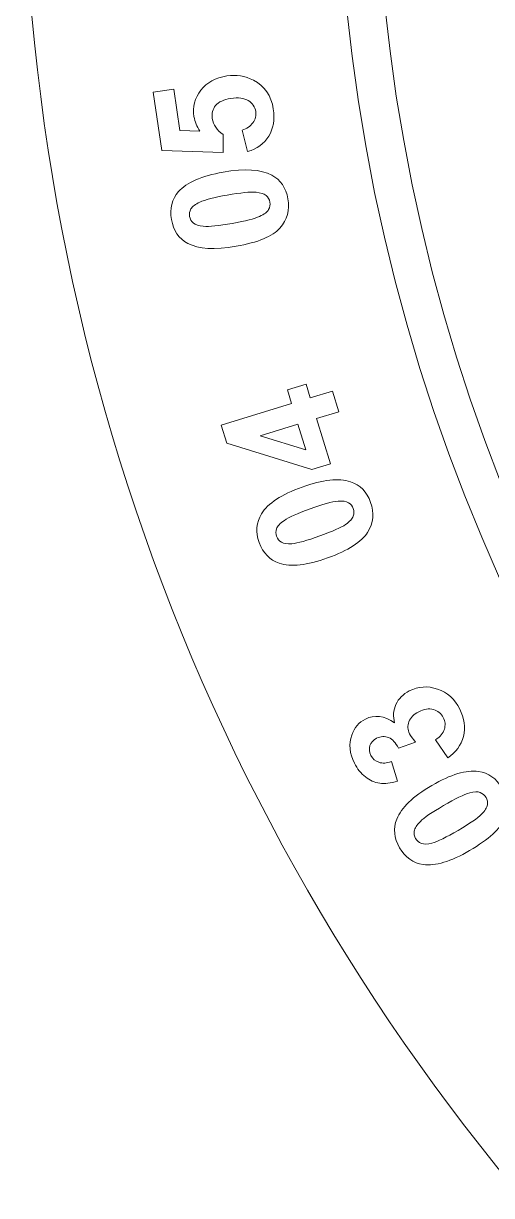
# Model space of a CAD drawing. Header units: millimetres. Extents: x -84 to 196, y -140 to 140.
# Drawn here: x -84.3 to -53.7, y -89.6 to -13 of the extents above; entities that cross this region are included whole.
import ezdxf

# ---------------------------------------------------------------- set-up
doc = ezdxf.new("R2010")
doc.units = ezdxf.units.MM
doc.header["$MEASUREMENT"] = 0
doc.layers.add('Layer 1', color=7, linetype='Continuous')

msp = doc.modelspace()

# ---------------------------------------------------------------- linework, layer by layer
at = {"layer": 'Layer 1', "color": 250, "lineweight": 9}
for points, knots in [([(55.7075, 140.0117), (133.0273, 140.0117), (195.7074, 77.3315), (195.7074, 0.0116), (195.7074, 0.0116), (195.7074, -77.3083), (133.0273, -139.9884), (55.7074, -139.9884), (55.7074, -139.9884), (-21.6125, -139.9884), (-84.2927, -77.3083), (-84.2927, 0.0116), (-84.2927, 0.0116), (-84.2927, 77.3315), (-21.6125, 140.0116), (55.7075, 140.0117)], [0, 0, 0, 0, 0.2, 0.2, 0.2, 0.2, 0.4, 0.4, 0.4, 0.4, 0.6, 0.6, 0.6, 0.6, 1, 1, 1, 1]), ([(56.199, 120.1045), (122.473, 120.1045), (176.1989, 66.3785), (176.1989, 0.1044), (176.1989, 0.1044), (176.1989, -66.1697), (122.473, -119.8956), (56.1989, -119.8956), (56.1989, -119.8956), (-10.0752, -119.8956), (-63.8011, -66.1697), (-63.8011, 0.1044), (-63.8011, 0.1044), (-63.8011, 66.3785), (-10.0752, 120.1044), (56.199, 120.1045)], [0, 0, 0, 0, 0.2, 0.2, 0.2, 0.2, 0.4, 0.4, 0.4, 0.4, 0.6, 0.6, 0.6, 0.6, 1, 1, 1, 1]), ([(56.199, 117.6046), (121.0925, 117.6046), (173.6989, 64.9979), (173.6989, 0.1044), (173.6989, 0.1044), (173.6989, -64.7891), (121.0924, -117.3956), (56.1989, -117.3956), (56.1989, -117.3956), (-8.6946, -117.3956), (-61.3011, -64.7891), (-61.3011, 0.1044), (-61.3011, 0.1044), (-61.3011, 64.998), (-8.6946, 117.6044), (56.199, 117.6046)], [0, 0, 0, 0, 0.2, 0.2, 0.2, 0.2, 0.4, 0.4, 0.4, 0.4, 0.6, 0.6, 0.6, 0.6, 1, 1, 1, 1]), ([(-69.6564, -21.4138), (-69.6564, -21.4138), (-70.0207, -20.0065), (-70.0207, -20.0065), (-70.0207, -20.0065), (-69.7038, -19.9165), (-69.4664, -19.7564), (-69.3073, -19.5262), (-69.3073, -19.5262), (-69.1498, -19.2977), (-69.0895, -19.0522), (-69.1298, -18.7896), (-69.1298, -18.7896), (-69.1755, -18.49), (-69.3356, -18.2546), (-69.6101, -18.0833), (-69.6101, -18.0833), (-69.8844, -17.9136), (-70.2676, -17.8648), (-70.7574, -17.9398), (-70.7574, -17.9398), (-71.2173, -18.0094), (-71.5463, -18.1648), (-71.7443, -18.4058), (-71.7443, -18.4058), (-71.944, -18.645), (-72.0182, -18.9313), (-71.9669, -19.2609), (-71.9669, -19.2609), (-71.9047, -19.6732), (-71.6664, -20.0158), (-71.2539, -20.2869), (-71.2539, -20.2869), (-71.2539, -20.2869), (-71.2453, -21.4775), (-71.2453, -21.4775), (-71.2453, -21.4775), (-71.2453, -21.4775), (-75.252, -21.3327), (-75.252, -21.3327), (-75.252, -21.3327), (-75.252, -21.3327), (-75.8273, -17.5383), (-75.8273, -17.5383), (-75.8273, -17.5383), (-75.8273, -17.5383), (-74.4845, -17.3348), (-74.4845, -17.3348), (-74.4845, -17.3348), (-74.4845, -17.3348), (-74.0739, -20.0401), (-74.0739, -20.0401), (-74.0739, -20.0401), (-74.0739, -20.0401), (-72.7685, -20.0733), (-72.7685, -20.0733), (-72.7685, -20.0733), (-72.9783, -19.7763), (-73.1071, -19.4631), (-73.1584, -19.1283), (-73.1584, -19.1283), (-73.2537, -18.492), (-73.1053, -17.9179), (-72.7096, -17.4041), (-72.7096, -17.4041), (-72.3138, -16.8921), (-71.7459, -16.5802), (-71.0074, -16.4667), (-71.0074, -16.4667), (-70.3907, -16.3732), (-69.8132, -16.4687), (-69.2771, -16.7532), (-69.2771, -16.7532), (-68.5411, -17.1405), (-68.1089, -17.7661), (-67.9789, -18.6296), (-67.9789, -18.6296), (-67.8726, -19.3204), (-67.9733, -19.9137), (-68.2774, -20.4058), (-68.2774, -20.4058), (-68.5833, -20.8962), (-69.0418, -21.2339), (-69.6564, -21.4138)], [0, 0, 0, 0, 0.0454545, 0.0454545, 0.0454545, 0.0454545, 0.0909091, 0.0909091, 0.0909091, 0.0909091, 0.1363636, 0.1363636, 0.1363636, 0.1363636, 0.1818182, 0.1818182, 0.1818182, 0.1818182, 0.2272727, 0.2272727, 0.2272727, 0.2272727, 0.2727273, 0.2727273, 0.2727273, 0.2727273, 0.3181818, 0.3181818, 0.3181818, 0.3181818, 0.3636364, 0.3636364, 0.3636364, 0.3636364, 0.4090909, 0.4090909, 0.4090909, 0.4090909, 0.4545455, 0.4545455, 0.4545455, 0.4545455, 0.5, 0.5, 0.5, 0.5, 0.5454545, 0.5454545, 0.5454545, 0.5454545, 0.5909091, 0.5909091, 0.5909091, 0.5909091, 0.6363636, 0.6363636, 0.6363636, 0.6363636, 0.6818182, 0.6818182, 0.6818182, 0.6818182, 0.7272727, 0.7272727, 0.7272727, 0.7272727, 0.7727273, 0.7727273, 0.7727273, 0.7727273, 0.8181818, 0.8181818, 0.8181818, 0.8181818, 0.8636364, 0.8636364, 0.8636364, 0.8636364, 0.9090909, 0.9090909, 0.9090909, 0.9090909, 1, 1, 1, 1]), ([(-74.6306, -25.8581), (-74.7588, -25.1368), (-74.6028, -24.5263), (-74.1592, -24.0281), (-74.1592, -24.0281), (-73.6363, -23.4345), (-72.6669, -23.0113), (-71.2544, -22.7602), (-71.2544, -22.7602), (-69.8438, -22.509), (-68.7871, -22.5726), (-68.0844, -22.9505), (-68.0844, -22.9505), (-67.5036, -23.2634), (-67.15, -23.7816), (-67.0218, -24.5027), (-67.0218, -24.5027), (-66.8916, -25.2275), (-67.067, -25.8627), (-67.5441, -26.4051), (-67.5441, -26.4051), (-68.023, -26.9492), (-68.9783, -27.3476), (-70.4083, -27.6023), (-70.4083, -27.6023), (-71.8102, -27.8517), (-72.8635, -27.7882), (-73.5678, -27.4102), (-73.5678, -27.4102), (-74.1486, -27.0971), (-74.5023, -26.5793), (-74.6306, -25.8581)], [0, 0, 0, 0, 0.1111111, 0.1111111, 0.1111111, 0.1111111, 0.2222222, 0.2222222, 0.2222222, 0.2222222, 0.3333333, 0.3333333, 0.3333333, 0.3333333, 0.4444444, 0.4444444, 0.4444444, 0.4444444, 0.5555556, 0.5555556, 0.5555556, 0.5555556, 0.6666667, 0.6666667, 0.6666667, 0.6666667, 0.7777778, 0.7777778, 0.7777778, 0.7777778, 1, 1, 1, 1]), ([(-73.4457, -25.6478), (-73.4153, -25.8206), (-73.3339, -25.9652), (-73.1996, -26.0814), (-73.1996, -26.0814), (-73.0654, -26.1957), (-72.8483, -26.2659), (-72.5502, -26.2901), (-72.5502, -26.2901), (-72.1638, -26.3229), (-71.5325, -26.2602), (-70.6581, -26.1053), (-70.6581, -26.1053), (-69.785, -25.9504), (-69.1908, -25.7993), (-68.8807, -25.6525), (-68.8807, -25.6525), (-68.5687, -25.5055), (-68.3714, -25.357), (-68.287, -25.2034), (-68.287, -25.2034), (-68.2008, -25.0497), (-68.1746, -24.8874), (-68.2049, -24.7147), (-68.2049, -24.7147), (-68.237, -24.5418), (-68.3183, -24.3973), (-68.4525, -24.2812), (-68.4525, -24.2812), (-68.5868, -24.1649), (-68.8039, -24.0948), (-69.102, -24.0706), (-69.102, -24.0706), (-69.4849, -24.0376), (-70.1145, -24.0988), (-70.9873, -24.2555), (-70.9873, -24.2555), (-71.862, -24.4104), (-72.4562, -24.5614), (-72.7663, -24.7083), (-72.7663, -24.7083), (-73.0782, -24.8553), (-73.2774, -25.0038), (-73.3635, -25.1574), (-73.3635, -25.1574), (-73.4497, -25.311), (-73.4776, -25.4751), (-73.4457, -25.6478)], [0, 0, 0, 0, 0.0769231, 0.0769231, 0.0769231, 0.0769231, 0.1538462, 0.1538462, 0.1538462, 0.1538462, 0.2307692, 0.2307692, 0.2307692, 0.2307692, 0.3076923, 0.3076923, 0.3076923, 0.3076923, 0.3846154, 0.3846154, 0.3846154, 0.3846154, 0.4615385, 0.4615385, 0.4615385, 0.4615385, 0.5384615, 0.5384615, 0.5384615, 0.5384615, 0.6153846, 0.6153846, 0.6153846, 0.6153846, 0.6923077, 0.6923077, 0.6923077, 0.6923077, 0.7692308, 0.7692308, 0.7692308, 0.7692308, 0.8461538, 0.8461538, 0.8461538, 0.8461538, 1, 1, 1, 1]), ([(-63.6957, -38.4063), (-63.6957, -38.4063), (-65.1512, -38.851), (-65.1512, -38.851), (-65.1512, -38.851), (-65.1512, -38.851), (-64.2447, -41.815), (-64.2447, -41.815), (-64.2447, -41.815), (-64.2447, -41.815), (-65.4596, -42.1858), (-65.4596, -42.1858), (-65.4596, -42.1858), (-65.4596, -42.1858), (-71.0173, -40.4528), (-71.0173, -40.4528), (-71.0173, -40.4528), (-71.0173, -40.4528), (-71.3744, -39.2873), (-71.3744, -39.2873), (-71.3744, -39.2873), (-71.3744, -39.2873), (-66.7817, -37.8812), (-66.7817, -37.8812), (-66.7817, -37.8812), (-66.7817, -37.8812), (-67.0581, -36.9829), (-67.0581, -36.9829), (-67.0581, -36.9829), (-67.0581, -36.9829), (-65.8378, -36.6104), (-65.8378, -36.6104), (-65.8378, -36.6104), (-65.8378, -36.6104), (-65.5632, -37.5088), (-65.5632, -37.5088), (-65.5632, -37.5088), (-65.5632, -37.5088), (-64.106, -37.0623), (-64.106, -37.0623), (-64.106, -37.0623), (-64.106, -37.0623), (-63.6957, -38.4063), (-63.6957, -38.4063)], [0, 0, 0, 0, 0.0833333, 0.0833333, 0.0833333, 0.0833333, 0.1666667, 0.1666667, 0.1666667, 0.1666667, 0.25, 0.25, 0.25, 0.25, 0.3333333, 0.3333333, 0.3333333, 0.3333333, 0.4166667, 0.4166667, 0.4166667, 0.4166667, 0.5, 0.5, 0.5, 0.5, 0.5833333, 0.5833333, 0.5833333, 0.5833333, 0.6666667, 0.6666667, 0.6666667, 0.6666667, 0.75, 0.75, 0.75, 0.75, 0.8333333, 0.8333333, 0.8333333, 0.8333333, 1, 1, 1, 1]), ([(-66.3714, -39.2253), (-66.3714, -39.2253), (-68.8455, -39.9824), (-68.8455, -39.9824), (-68.8455, -39.9824), (-68.8455, -39.9824), (-65.8615, -40.8894), (-65.8615, -40.8894), (-65.8615, -40.8894), (-65.8615, -40.8894), (-66.3714, -39.2253), (-66.3714, -39.2253)], [0, 0, 0, 0, 0.25, 0.25, 0.25, 0.25, 0.5, 0.5, 0.5, 0.5, 1, 1, 1, 1]), ([(-68.9001, -46.9554), (-69.1508, -46.2659), (-69.0995, -45.6376), (-68.7476, -45.072), (-68.7476, -45.072), (-68.3315, -44.3965), (-67.4471, -43.8162), (-66.0965, -43.3291), (-66.0965, -43.3291), (-64.749, -42.842), (-63.6969, -42.7259), (-62.9382, -42.9791), (-62.9382, -42.9791), (-62.3138, -43.1892), (-61.8763, -43.6391), (-61.6273, -44.3285), (-61.6273, -44.3285), (-61.3765, -45.0215), (-61.44, -45.6764), (-61.8196, -46.2933), (-61.8196, -46.2933), (-62.201, -46.9102), (-63.0732, -47.4659), (-64.4397, -47.9602), (-64.4397, -47.9602), (-65.7818, -48.4438), (-66.8304, -48.5598), (-67.5892, -48.3066), (-67.5892, -48.3066), (-68.2155, -48.0964), (-68.651, -47.6466), (-68.9001, -46.9554)], [0, 0, 0, 0, 0.1111111, 0.1111111, 0.1111111, 0.1111111, 0.2222222, 0.2222222, 0.2222222, 0.2222222, 0.3333333, 0.3333333, 0.3333333, 0.3333333, 0.4444444, 0.4444444, 0.4444444, 0.4444444, 0.5555556, 0.5555556, 0.5555556, 0.5555556, 0.6666667, 0.6666667, 0.6666667, 0.6666667, 0.7777778, 0.7777778, 0.7777778, 0.7777778, 1, 1, 1, 1]), ([(-67.7691, -46.5476), (-67.7096, -46.713), (-67.6027, -46.8409), (-67.4503, -46.9314), (-67.4503, -46.9314), (-67.2996, -47.0236), (-67.0736, -47.0553), (-66.7758, -47.0283), (-66.7758, -47.0283), (-66.3897, -46.9951), (-65.7773, -46.8279), (-64.9417, -46.5267), (-64.9417, -46.5267), (-64.1063, -46.2236), (-63.5474, -45.9738), (-63.2649, -45.7775), (-63.2649, -45.7775), (-62.9827, -45.5795), (-62.813, -45.3982), (-62.756, -45.2337), (-62.756, -45.2337), (-62.6974, -45.0675), (-62.6987, -44.9034), (-62.7582, -44.738), (-62.7582, -44.738), (-62.8178, -44.5727), (-62.9246, -44.4448), (-63.0771, -44.3525), (-63.0771, -44.3525), (-63.2278, -44.2603), (-63.4538, -44.2285), (-63.7517, -44.2556), (-63.7517, -44.2556), (-64.1361, -44.2888), (-64.745, -44.4559), (-65.5803, -44.7572), (-65.5803, -44.7572), (-66.4158, -45.0585), (-66.9748, -45.3082), (-67.2573, -45.5063), (-67.2573, -45.5063), (-67.5397, -45.7026), (-67.7111, -45.8839), (-67.7697, -46.0502), (-67.7697, -46.0502), (-67.8282, -46.2164), (-67.8288, -46.3823), (-67.7691, -46.5476)], [0, 0, 0, 0, 0.0769231, 0.0769231, 0.0769231, 0.0769231, 0.1538462, 0.1538462, 0.1538462, 0.1538462, 0.2307692, 0.2307692, 0.2307692, 0.2307692, 0.3076923, 0.3076923, 0.3076923, 0.3076923, 0.3846154, 0.3846154, 0.3846154, 0.3846154, 0.4615385, 0.4615385, 0.4615385, 0.4615385, 0.5384615, 0.5384615, 0.5384615, 0.5384615, 0.6153846, 0.6153846, 0.6153846, 0.6153846, 0.6923077, 0.6923077, 0.6923077, 0.6923077, 0.7692308, 0.7692308, 0.7692308, 0.7692308, 0.8461538, 0.8461538, 0.8461538, 0.8461538, 1, 1, 1, 1]), ([(-56.5922, -61.0161), (-56.5922, -61.0161), (-57.38, -59.8409), (-57.38, -59.8409), (-57.38, -59.8409), (-57.0801, -59.6391), (-56.8915, -59.4081), (-56.8108, -59.1482), (-56.8108, -59.1482), (-56.7301, -58.8864), (-56.7534, -58.6327), (-56.8791, -58.3832), (-56.8791, -58.3832), (-57.0153, -58.1163), (-57.2303, -57.9434), (-57.5256, -57.863), (-57.5256, -57.863), (-57.8207, -57.7826), (-58.1396, -57.8294), (-58.4838, -58.0052), (-58.4838, -58.0052), (-58.8105, -58.1702), (-59.0239, -58.3873), (-59.1257, -58.6598), (-59.1257, -58.6598), (-59.2275, -58.9305), (-59.213, -59.1933), (-59.0856, -59.4444), (-59.0856, -59.4444), (-59.0012, -59.6094), (-58.8692, -59.7918), (-58.6875, -59.9896), (-58.6875, -59.9896), (-58.6875, -59.9896), (-59.8149, -60.3819), (-59.8149, -60.3819), (-59.8149, -60.3819), (-59.9838, -60.0271), (-60.1938, -59.7977), (-60.4487, -59.6958), (-60.4487, -59.6958), (-60.7036, -59.5921), (-60.9645, -59.6103), (-61.2316, -59.7448), (-61.2316, -59.7448), (-61.4599, -59.8597), (-61.6066, -60.0196), (-61.672, -60.223), (-61.672, -60.223), (-61.739, -60.4264), (-61.7161, -60.6397), (-61.6013, -60.8645), (-61.6013, -60.8645), (-61.49, -61.0858), (-61.3176, -61.2361), (-61.0843, -61.3135), (-61.0843, -61.3135), (-60.8525, -61.3926), (-60.5793, -61.3745), (-60.2679, -61.259), (-60.2679, -61.259), (-60.2679, -61.259), (-59.8653, -62.5538), (-59.8653, -62.5538), (-59.8653, -62.5538), (-60.3159, -62.6793), (-60.7053, -62.7196), (-61.0339, -62.6748), (-61.0339, -62.6748), (-61.3641, -62.6318), (-61.6739, -62.495), (-61.9651, -62.2663), (-61.9651, -62.2663), (-62.2564, -62.0377), (-62.497, -61.7381), (-62.6854, -61.3676), (-62.6854, -61.3676), (-63.0065, -60.7317), (-63.0628, -60.1184), (-62.8526, -59.5292), (-62.8526, -59.5292), (-62.6803, -59.0462), (-62.3869, -58.698), (-61.9689, -58.4862), (-61.9689, -58.4862), (-61.3752, -58.185), (-60.7395, -58.2695), (-60.0582, -58.7383), (-60.0582, -58.7383), (-60.1712, -58.3088), (-60.1411, -57.9063), (-59.9715, -57.5274), (-59.9715, -57.5274), (-59.8, -57.1502), (-59.5097, -56.8568), (-59.1022, -56.6504), (-59.1022, -56.6504), (-58.5085, -56.3491), (-57.8932, -56.3104), (-57.2564, -56.5307), (-57.2564, -56.5307), (-56.6195, -56.7529), (-56.1377, -57.1863), (-55.8113, -57.8308), (-55.8113, -57.8308), (-55.5009, -58.4421), (-55.42, -59.0376), (-55.5686, -59.6174), (-55.5686, -59.6174), (-55.7155, -60.1972), (-56.0571, -60.664), (-56.5922, -61.0161)], [0, 0, 0, 0, 0.0344828, 0.0344828, 0.0344828, 0.0344828, 0.0689655, 0.0689655, 0.0689655, 0.0689655, 0.1034483, 0.1034483, 0.1034483, 0.1034483, 0.137931, 0.137931, 0.137931, 0.137931, 0.1724138, 0.1724138, 0.1724138, 0.1724138, 0.2068966, 0.2068966, 0.2068966, 0.2068966, 0.2413793, 0.2413793, 0.2413793, 0.2413793, 0.2758621, 0.2758621, 0.2758621, 0.2758621, 0.3103448, 0.3103448, 0.3103448, 0.3103448, 0.3448276, 0.3448276, 0.3448276, 0.3448276, 0.3793103, 0.3793103, 0.3793103, 0.3793103, 0.4137931, 0.4137931, 0.4137931, 0.4137931, 0.4482759, 0.4482759, 0.4482759, 0.4482759, 0.4827586, 0.4827586, 0.4827586, 0.4827586, 0.5172414, 0.5172414, 0.5172414, 0.5172414, 0.5517241, 0.5517241, 0.5517241, 0.5517241, 0.5862069, 0.5862069, 0.5862069, 0.5862069, 0.6206897, 0.6206897, 0.6206897, 0.6206897, 0.6551724, 0.6551724, 0.6551724, 0.6551724, 0.6896552, 0.6896552, 0.6896552, 0.6896552, 0.7241379, 0.7241379, 0.7241379, 0.7241379, 0.7586207, 0.7586207, 0.7586207, 0.7586207, 0.7931034, 0.7931034, 0.7931034, 0.7931034, 0.8275862, 0.8275862, 0.8275862, 0.8275862, 0.862069, 0.862069, 0.862069, 0.862069, 0.8965517, 0.8965517, 0.8965517, 0.8965517, 0.9310345, 0.9310345, 0.9310345, 0.9310345, 1, 1, 1, 1]), ([(-59.7292, -66.8998), (-60.098, -66.266), (-60.1618, -65.64), (-59.9185, -65.0183), (-59.9185, -65.0183), (-59.6316, -64.28), (-58.8667, -63.5492), (-57.6272, -62.8255), (-57.6272, -62.8255), (-56.3894, -62.1019), (-55.3762, -61.7971), (-54.5838, -61.9091), (-54.5838, -61.9091), (-53.9309, -62.0023), (-53.42, -62.3658), (-53.0493, -62.9997), (-53.0493, -62.9997), (-52.6787, -63.637), (-52.6236, -64.293), (-52.8843, -64.9676), (-52.8843, -64.9676), (-53.1467, -65.6423), (-53.9047, -66.3467), (-55.16, -67.081), (-55.16, -67.081), (-56.3926, -67.7993), (-57.4039, -68.1024), (-58.1945, -67.9903), (-58.1945, -67.9903), (-58.8474, -67.8971), (-59.3585, -67.5336), (-59.7292, -66.8998)], [0, 0, 0, 0, 0.1111111, 0.1111111, 0.1111111, 0.1111111, 0.2222222, 0.2222222, 0.2222222, 0.2222222, 0.3333333, 0.3333333, 0.3333333, 0.3333333, 0.4444444, 0.4444444, 0.4444444, 0.4444444, 0.5555556, 0.5555556, 0.5555556, 0.5555556, 0.6666667, 0.6666667, 0.6666667, 0.6666667, 0.7777778, 0.7777778, 0.7777778, 0.7777778, 1, 1, 1, 1]), ([(-58.6886, -66.2932), (-58.5998, -66.4446), (-58.4726, -66.5518), (-58.3065, -66.6148), (-58.3065, -66.6148), (-58.1405, -66.6778), (-57.9147, -66.6682), (-57.6257, -66.5879), (-57.6257, -66.5879), (-57.2522, -66.4844), (-56.6797, -66.2091), (-55.9121, -65.7605), (-55.9121, -65.7605), (-55.1462, -65.3118), (-54.6411, -64.9662), (-54.3986, -64.7203), (-54.3986, -64.7203), (-54.1576, -64.476), (-54.0225, -64.2675), (-53.9966, -64.0946), (-53.9966, -64.0946), (-53.969, -63.9216), (-54.0011, -63.7577), (-54.0898, -63.6062), (-54.0898, -63.6062), (-54.1786, -63.4548), (-54.3059, -63.3476), (-54.472, -63.2846), (-54.472, -63.2846), (-54.6378, -63.2235), (-54.8654, -63.2312), (-55.1526, -63.3132), (-55.1526, -63.3132), (-55.5244, -63.4132), (-56.0933, -63.6885), (-56.861, -64.1371), (-56.861, -64.1371), (-57.6286, -64.5842), (-58.1338, -64.9314), (-58.3746, -65.1756), (-58.3746, -65.1756), (-58.6172, -65.4216), (-58.7524, -65.6302), (-58.7801, -65.8049), (-58.7801, -65.8049), (-58.8077, -65.9778), (-58.7772, -66.1418), (-58.6886, -66.2932)], [0, 0, 0, 0, 0.0769231, 0.0769231, 0.0769231, 0.0769231, 0.1538462, 0.1538462, 0.1538462, 0.1538462, 0.2307692, 0.2307692, 0.2307692, 0.2307692, 0.3076923, 0.3076923, 0.3076923, 0.3076923, 0.3846154, 0.3846154, 0.3846154, 0.3846154, 0.4615385, 0.4615385, 0.4615385, 0.4615385, 0.5384615, 0.5384615, 0.5384615, 0.5384615, 0.6153846, 0.6153846, 0.6153846, 0.6153846, 0.6923077, 0.6923077, 0.6923077, 0.6923077, 0.7692308, 0.7692308, 0.7692308, 0.7692308, 0.8461538, 0.8461538, 0.8461538, 0.8461538, 1, 1, 1, 1])]:
    msp.add_open_spline(points, degree=3, knots=knots, dxfattribs=at)

doc.saveas('drawing.dxf')
